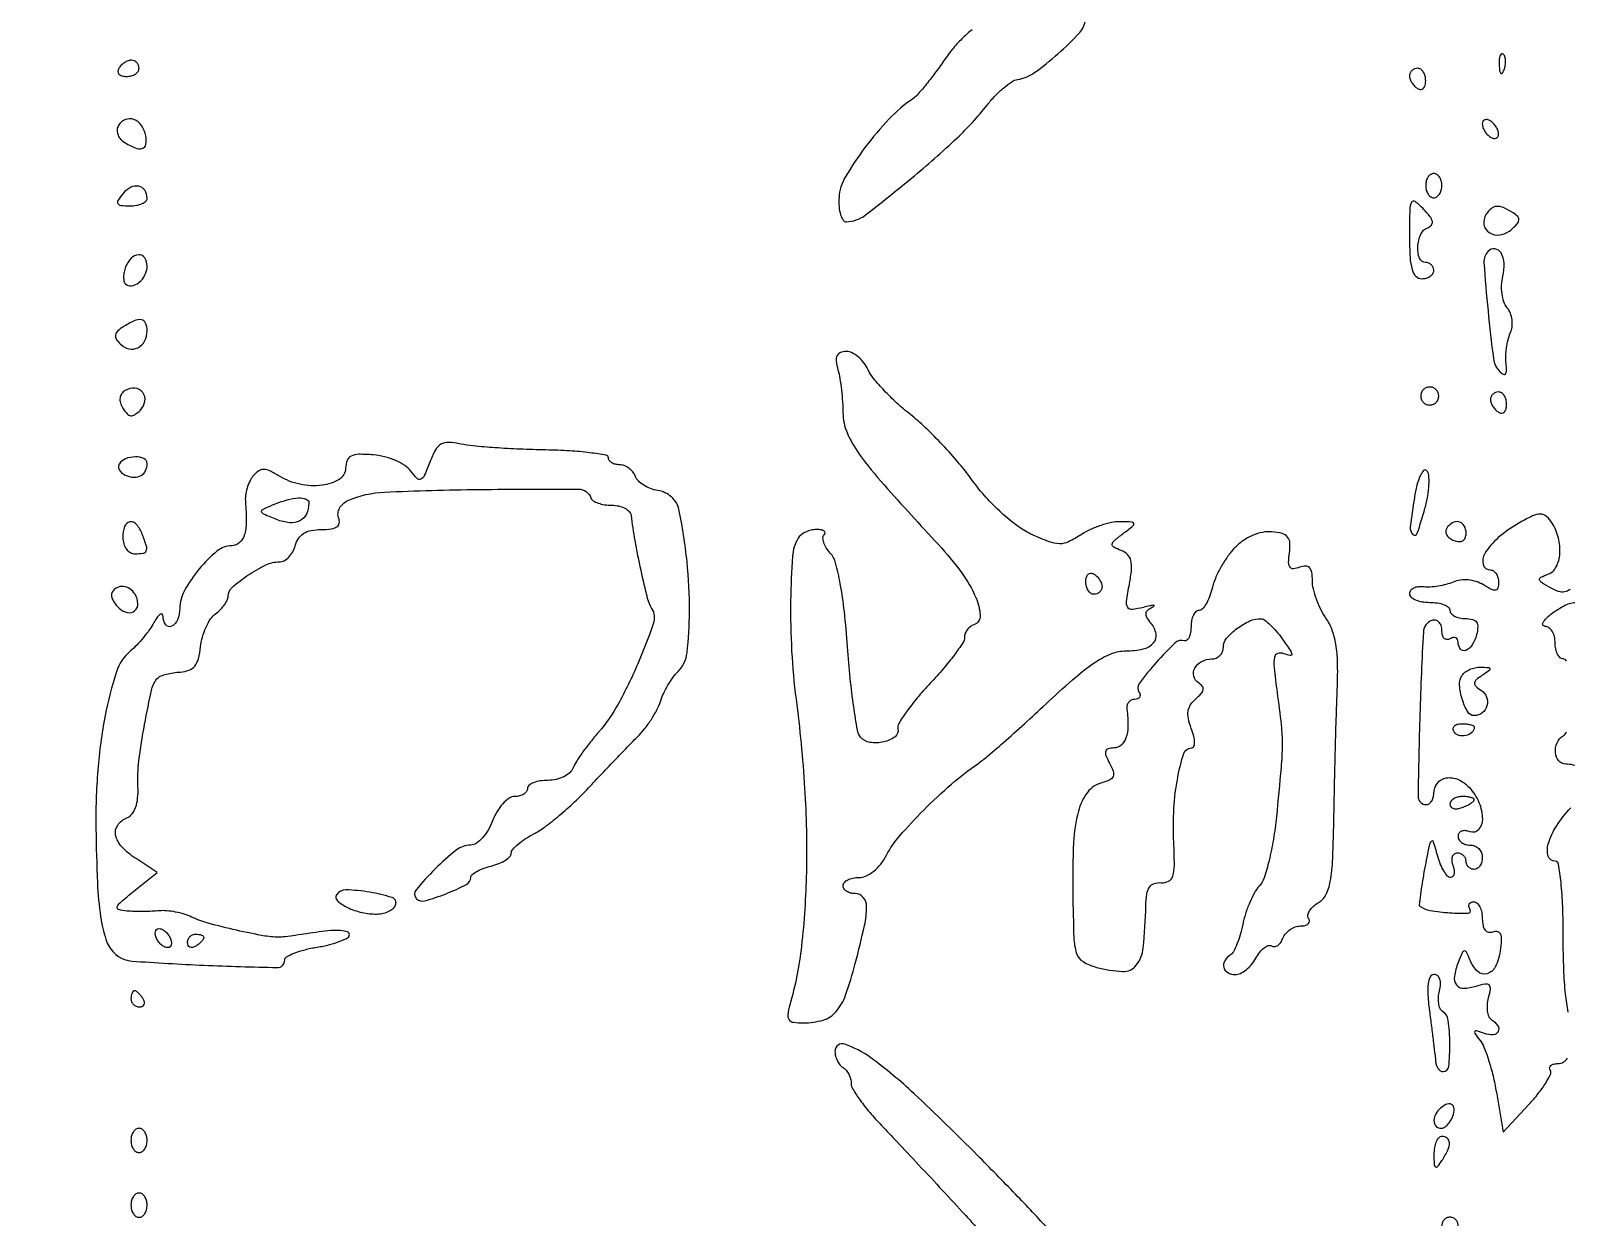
# Model space of a CAD drawing. Extents: x 0 to 4160, y 0 to 3120.
# Drawn here: x 3571.6 to 3761.4, y 1525 to 1671.6 of the extents above; entities that cross this region are included whole.
import ezdxf

# ---------------------------------------------------------------- set-up
doc = ezdxf.new("R2010")
doc.units = 0

msp = doc.modelspace()

# ---------------------------------------------------------------- linework, layer by layer
for points in [[(4159.499279, 606.274193, 0.000001), (4159.667734, 974.478125, 0.000057), (4159.806661, 1380.08378, 0.000034), (4159.883999, 1862.25), (4160, 3120), (3296.563358, 3120), (2433.126717, 3120)], [(757.647081, 3119.740147, 0.000002), (520.492565, 3119.487217, 0.4139)], [(1964.75, 0.149832, 0.000016), (2717.930904, 0.232101, 0.000028), (3351.473438, 0.357111)], [(3687.940433, 1671.761206, 0.027268), (3686.849616, 1670.812323, 0.02746), (3685.64281, 1669.505014, 0.021134), (3684.470092, 1667.956843, -0.008885), (3683.317865, 1666.355713, -0.010576), (3682.172792, 1664.888501, -0.009463), (3681.161561, 1663.694669, -0.06506), (3680.584091, 1663.189048, 0.05562), (3677.712556, 1660.768685, 0.029306), (3674.701388, 1657.198983, 0.027461), (3672.260217, 1653.531049, 0.118778), (3671.502737, 1651.046002, 0.033908), (3671.512487, 1649.881053, 0.054072), (3671.694722, 1648.902935, 0.07336), (3672.006573, 1648.238274, 0.258321), (3672.410765, 1648.02782, 0.158221), (3674.722674, 1648.844006, 0.009866), (3680.466679, 1653.422363, 0.015575), (3686.079615, 1658.383451, 0.037949), (3689.800247, 1662.458574, -0.024883), (3690.788364, 1663.599257, -0.027445), (3691.854707, 1664.59727, -0.028338), (3692.849975, 1665.339488, -0.110037), (3693.564018, 1665.612275, 0.119508), (3695.583787, 1666.427478, 0.025816), (3698.551055, 1668.793435, 0.023258), (3701.250447, 1671.417513, 0.178233), (3701.927803, 1673.018383, 0.127841)], [(3761.833989, 1602.605294, -0.136954), (3761.174182, 1602.284442, -0.128749), (3760.416694, 1602.341887, -0.044944), (3759.411141, 1602.792881, -0.012564), (3758.29998, 1603.453764, -0.22142), (3758.078736, 1603.796443, -0.322896), (3758.240018, 1604.100891, -0.022794), (3759.173503, 1604.510385, 0.188435), (3760.142157, 1605.395414, 0.096724), (3760.579686, 1607.00681, 0.080474), (3760.406993, 1608.957057, 0.076311), (3759.628365, 1610.792302, 0.075018), (3758.925326, 1611.62136, 0.181875), (3758.185217, 1611.898161, 0.110932), (3757.191144, 1611.672855, 0.019952), (3755.5, 1610.784364, 0.046126), (3752.974173, 1608.997011, 0.079828), (3751.314305, 1607.040144, 0.204641), (3751.121088, 1605.673387, 0.339045), (3752, 1605, -0.148982), (3752.381357, 1604.88379, -0.098773), (3752.70625, 1604.556886, -0.082154), (3752.925328, 1604.068236, -0.064471), (3753, 1603.491526, -0.059295), (3752.914497, 1602.773065, -0.29642), (3752.633783, 1602.507565, -0.166167), (3752.126013, 1602.583325, -0.020206), (3751.132466, 1603.149347, 0.060567), (3750.24655, 1603.563458, 0.055544), (3749.260802, 1603.768727, 0.056618), (3748.273351, 1603.750174, 0.068887), (3747.382466, 1603.504133, -0.036209), (3746.533875, 1603.209074, -0.024979), (3745.538912, 1602.994616, -0.025268), (3744.556047, 1602.884249, -0.046136), (3743.75, 1602.909171, 0.058592), (3743.08056, 1602.91323, 0.08507), (3742.514062, 1602.749892, 0.110668), (3742.137069, 1602.450673, 0.171521), (3742, 1602.062858, 0.216779), (3742.184993, 1601.656223, 0.078889), (3742.734375, 1601.312215, 0.059988), (3743.542786, 1601.077862, 0.040604), (3744.5, 1601, -0.038131), (3745.457356, 1600.926884, -0.057076), (3746.265625, 1600.70625, -0.074992), (3746.817169, 1600.382936, -0.226478), (3747, 1600, 0.183624), (3747.145083, 1599.618265, 0.09057), (3747.559999, 1599.29375, 0.07045), (3748.176905, 1599.07384, 0.050483), (3748.90638, 1599, -0.060551), (3749.785431, 1598.893154, -0.182942), (3750.273812, 1598.55631, -0.167579), (3750.44164, 1597.957021, -0.049229), (3750.289749, 1597, -0.075089), (3749.747411, 1595.737274, -0.157614), (3748.941068, 1595.054551, -0.333132), (3748.293412, 1595.222151, -0.170224), (3748, 1596.059017, 0.108972), (3747.921712, 1596.413961, 0.182303), (3747.70625, 1596.6254, 0.161196), (3747.3821, 1596.656512, 0.082592), (3747, 1596.5, -0.149529), (3746.620693, 1596.400429, -0.191611), (3746.29375, 1596.545954, -0.132082), (3746.072832, 1596.940215, -0.062105), (3746, 1597.524316, 0.07714), (3745.907389, 1598.121022, 0.120016), (3745.637989, 1598.563556, 0.144523), (3745.236458, 1598.781874, 0.133967), (3744.767621, 1598.755874, 0.308506), (3743.709964, 1597.366216, 0.005141), (3743.284371, 1587.189518, 0.004897), (3743.063009, 1576.999098, 0.417711), (3744.050263, 1576, 0.14509), (3744.41244, 1576.107356, 0.09934), (3744.721015, 1576.409197, 0.083495), (3744.928976, 1576.860507, 0.066395), (3745, 1577.393011, -0.169505), (3745.439241, 1578.651445, -0.186936), (3746.548422, 1579.300669, -0.147016), (3748.03381, 1579.103461, -0.103188), (3749.406044, 1578.10382, -0.084755), (3750.577779, 1576.26142, -0.095328), (3751.009366, 1574.209089, -0.180618), (3750.549616, 1572.910195, -0.320224), (3749.5, 1572.638374, 0.06502), (3748.926101, 1572.77672, 0.112257), (3748.440625, 1572.719716, 0.151946), (3748.121257, 1572.480915, 0.158089), (3748, 1572.106989, 0.134459), (3748.115611, 1571.684847, 0.100435), (3748.440625, 1571.325178, 0.087143), (3748.926792, 1571.08314, 0.072144), (3749.5, 1571, -0.099038), (3750.072457, 1570.885486, -0.097945), (3750.559375, 1570.559375, -0.097945), (3750.885486, 1570.072457, -0.099038), (3751, 1569.5, -0.064853), (3750.925306, 1568.926543, -0.082425), (3750.70625, 1568.440625, -0.098894), (3750.381354, 1568.115568, -0.148195), (3750, 1568, -0.099038), (3749.618362, 1568.076342, -0.097945), (3749.29375, 1568.29375, -0.097945), (3749.076342, 1568.618362, -0.099038), (3749, 1569, 0.109914), (3748.91511, 1569.381499, 0.099889), (3748.674822, 1569.70625, 0.095054), (3748.315658, 1569.924054, 0.089132), (3747.893011, 1570, 0.158089), (3747.519085, 1569.878743, 0.151946), (3747.280284, 1569.559375, 0.112257), (3747.22328, 1569.073899, 0.06502), (3747.361626, 1568.5, -0.049078), (3747.519642, 1567.925316, -0.089679), (3747.515461, 1567.440625, -0.139421), (3747.356222, 1567.122874, -0.210315), (3747.077023, 1567, -0.219884), (3746.695666, 1567.176229, -0.043074), (3746.24578, 1567.807812, -0.03843), (3745.809713, 1568.696821, -0.027264), (3745.45521, 1569.75, 0.011578), (3744.957442, 1571.397993, 0.569196), (3744.684194, 1571.458921, 0.140865), (3744.421459, 1570.9485, 0.002825), (3743.867041, 1568.063095, 0.005327), (3743.566756, 1566.350019, 0.008508), (3743.350773, 1564.879753, 0.003176), (3743.196499, 1563.626584, 0.269093), (3743.270239, 1563.456735, 0.118042), (3744.53527, 1562.921185, 0.023652), (3746.984365, 1562.630395, 0.023096), (3749.251175, 1562.574392, 0.580184), (3749.490694, 1563.015058, -0.084226), (3749.337994, 1563.391326, -0.162987), (3749.371866, 1563.710673, -0.181094), (3749.585055, 1563.923134, -0.106749), (3749.940983, 1564, -0.190269), (3750.345385, 1563.84033, -0.088472), (3750.688914, 1563.381072, -0.068289), (3750.921941, 1562.699362, -0.04829), (3751, 1561.893011, 0.048159), (3751.082874, 1561.034584, 0.123891), (3751.345905, 1560.474435, 0.183762), (3751.766808, 1560.23244, 0.13194), (3752.311589, 1560.289326, -0.152103), (3752.876477, 1560.325821, -0.249662), (3753.225987, 1560.015111, -0.104187), (3753.338663, 1559.25495, -0.021318), (3753.19809, 1557.896315, -0.074785), (3752.619581, 1555.992625, -0.209467), (3751.588467, 1555.100022, -0.271077), (3750.446499, 1555.36605, -0.106639), (3749.499653, 1556.75, 0.014689), (3749.045807, 1557.774759, 0.334621), (3748.777018, 1557.914244, 0.254534), (3748.50724, 1557.702429, 0.010066), (3748.017796, 1556.5, 0.050825), (3747.547912, 1554.767669, 0.205485), (3747.804493, 1553.728286, 0.243645), (3748.684788, 1553.307963, 0.068814), (3750.230562, 1553.573178, -0.028812), (3751.332834, 1553.854308, -0.244769), (3751.807227, 1553.713784, -0.241097), (3751.968478, 1553.242317, -0.028048), (3751.740285, 1552.114851, 0.043732), (3751.595833, 1551.265031, 0.053172), (3751.616237, 1550.45814, 0.062177), (3751.786092, 1549.808462, 0.160689), (3752.09388, 1549.441979, -0.099872), (3752.894971, 1548.691698, -0.275253), (3752.955777, 1547.950481, -0.275542), (3752.33315, 1547.544593, -0.099964), (3751.25, 1547.718616, 0.012208), (3750.301187, 1548.048018, 0.330412), (3750.063976, 1547.967166, 0.319843), (3750.067813, 1547.712416, 0.011802), (3750.689965, 1546.907105, -0.076065), (3751.204019, 1546.028852, -0.017605), (3751.780921, 1544.410884, -0.017779), (3752.318902, 1542.480133, -0.016559), (3752.732842, 1540.469874), (3753.585754, 1535.5), (3756.745927, 1538.921458, 0.018884), (3757.919546, 1540.292536, 0.028251), (3758.82738, 1541.581247, 0.027248), (3759.420952, 1542.660738, 0.255829), (3759.394033, 1543.171458, -0.163225), (3759.320533, 1543.485402, -0.190752), (3759.458502, 1543.756616, -0.123907), (3759.8137, 1543.940035, -0.057592), (3760.332575, 1544, 0.257944), (3761.518239, 1544.655267, 0.067478)], [(3761.388352, 1593.73472, 0.308946), (3761, 1594, -0.191087), (3760.618118, 1594.151477, -0.088204), (3760.29375, 1594.5875, -0.068025), (3760.073693, 1595.234582, -0.048028), (3760, 1596, 0.060445), (3759.906918, 1596.767162, 0.077667), (3759.632812, 1597.421842, 0.094517), (3759.226897, 1597.866387, 0.155453), (3758.75, 1598.031803, -0.588811), (3758.500916, 1598.509018, -0.08572), (3759.461785, 1599.531649, -0.043087), (3761.25323, 1600.653253, -0.11887), (3762.69113, 1601, -0.113848)], [(3763.145716, 1580.587553, 0.11037), (3761.3, 1581, -0.223903), (3760.446112, 1581.402558, -0.152212), (3760.033254, 1582.413811, -0.126875), (3760.237783, 1583.627894, -0.150604), (3761, 1584.5, 0.179846), (3761.388891, 1584.999702, 0.027581)], [(3761.608465, 1550.349754, -0.016147), (3761.28807, 1552.592916, -0.018719), (3761.068638, 1555.629093, -0.008678), (3761, 1559.583333, 0.008668), (3760.933707, 1563.407124, 0.017784), (3760.723451, 1566.395833, 0.013588), (3760.423325, 1568.639568, 0.368048), (3760, 1569, -0.334547), (3759.14687, 1569.642762, -0.141859), (3759.150531, 1571.16234, -0.07338), (3760.159379, 1573.357771, -0.043987), (3761.934209, 1575.620419, 0.051007)], [(3697.483206, 1523.424695, 0.005434), (3693.307758, 1527.855814, 0.003978), (3688.581338, 1532.686151, 0.008645), (3680.779914, 1540.266472, 0.030671), (3675.412728, 1544.718003, 0.074279), (3672.211697, 1546.39591, 0.515953), (3671, 1545.534266, 0.062858), (3671.07416, 1544.946695, 0.051492), (3671.29375, 1544.352505, 0.05336), (3671.617191, 1543.840605, 0.086993), (3672, 1543.5, -0.082181), (3672.382718, 1543.165974, -0.053446), (3672.70625, 1542.674784, -0.052232), (3672.925886, 1542.110663, -0.066828), (3673, 1541.55863, 0.138417), (3673.206022, 1540.828682, 0.018455), (3674.101562, 1539.482678, 0.020202), (3675.314015, 1537.934507, 0.015721), (3676.75, 1536.34986, -0.002976), (3678.638357, 1534.369857, -0.001029), (3681.341869, 1531.48929, -0.001023), (3684.30803, 1528.302765, -0.001188), (3687.115936, 1525.259381, -0.003591), (3691.402147, 1520.523689, -0.062702)]]:
    msp.add_lwpolyline(points, format="xyb")
for points in [[(3753.078947, 1667.416667, 0.018894), (3753.137993, 1666.670344, 0.168741), (3753.279315, 1666.37858, 0.470617), (3753.461564, 1666.395823, 0.054073), (3753.683114, 1666.8125, 0.051402), (3753.839148, 1667.359369, 0.05415), (3753.876576, 1667.916927, 0.060344), (3753.797407, 1668.402231, 0.126455), (3753.604167, 1668.729167, 0.296942), (3753.385309, 1668.77538, 0.208169), (3753.200665, 1668.592839, 0.077125), (3753.089945, 1668.112848, 0.028489)], [(3582.5, 1667, 0.139169), (3582.392057, 1666.620352, 0.191142), (3582.521475, 1666.29375, 0.138808), (3582.889346, 1666.073267, 0.066118), (3583.440983, 1666, 0.062283), (3584.037096, 1666.074545, 0.080552), (3584.542039, 1666.29375, 0.097988), (3584.879982, 1666.618621, 0.153634), (3585, 1667, 0.092995), (3584.928382, 1667.381732, 0.096318), (3584.723586, 1667.70625, 0.099231), (3584.418051, 1667.923444, 0.105429), (3584.059017, 1668, 0.089642), (3583.653442, 1667.926698, 0.053229), (3583.2129, 1667.70625, 0.051032), (3582.806203, 1667.382515, 0.06081)], [(3742, 1666.059017, 0.089642), (3742.073302, 1665.653442, 0.053229), (3742.29375, 1665.2129, 0.051032), (3742.617485, 1664.806203, 0.06081), (3743, 1664.5, 0.139169), (3743.379648, 1664.392057, 0.191142), (3743.70625, 1664.521475, 0.138808), (3743.926733, 1664.889346, 0.066118), (3744, 1665.440983, 0.062283), (3743.925455, 1666.037096, 0.080552), (3743.70625, 1666.542039, 0.097988), (3743.381379, 1666.879982, 0.153634), (3743, 1667, 0.092995), (3742.618268, 1666.928382, 0.096318), (3742.29375, 1666.723586, 0.099231), (3742.076556, 1666.418051, 0.105429)], [(3582.463525, 1659.940983, 0.117977), (3582.294828, 1659.429705, 0.099419), (3582.360019, 1658.862082, 0.091486), (3582.649972, 1658.324959, 0.082367), (3583.121885, 1657.903509, 0.036589), (3584.514459, 1657.158107, 0.175212), (3585.398792, 1657.094843, 0.292948), (3585.842695, 1657.595523, 0.086962), (3585.823324, 1658.667134, 0.103373), (3585.293074, 1659.929814, 0.152364), (3584.353487, 1660.66629, 0.188638), (3583.311125, 1660.655349, 0.159798)], [(3751, 1660.118034, 0.085235), (3751.073533, 1659.689814, 0.053414), (3751.29375, 1659.230237, 0.051777), (3751.617474, 1658.810561, 0.064269), (3752, 1658.5, 0.076764), (3752.382383, 1658.338175, 0.154201), (3752.70625, 1658.357263, 0.186277), (3752.920761, 1658.550471, 0.117858), (3753, 1658.881966, 0.085235), (3752.926467, 1659.310186, 0.053414), (3752.70625, 1659.769763, 0.051777), (3752.382526, 1660.189439, 0.064269), (3752, 1660.5, 0.076764), (3751.617617, 1660.661825, 0.154201), (3751.29375, 1660.642737, 0.186277), (3751.079239, 1660.449529, 0.117858)], [(3744, 1652.5, 0.064853), (3744.074694, 1651.926543, 0.082425), (3744.29375, 1651.440625, 0.098894), (3744.618646, 1651.115568, 0.148195), (3745, 1651, 0.148195), (3745.381354, 1651.115568, 0.098894), (3745.70625, 1651.440625, 0.082425), (3745.925306, 1651.926543, 0.064853), (3746, 1652.5, 0.064853), (3745.925306, 1653.073457, 0.082425), (3745.70625, 1653.559375, 0.098894), (3745.381354, 1653.884432, 0.148195), (3745, 1654, 0.148195), (3744.618646, 1653.884432, 0.098894), (3744.29375, 1653.559375, 0.082425), (3744.074694, 1653.073457, 0.064853)], [(3582.990862, 1651.48899, 0.028529), (3582.394552, 1650.680821, 0.286403), (3582.386223, 1650.279829, 0.241254), (3582.754609, 1650.04875, 0.021696), (3583.877555, 1650, 0.042401), (3584.69012, 1650.069031, 0.062031), (3585.376532, 1650.276414, 0.081462), (3585.841826, 1650.581176, 0.210101), (3586, 1650.940983, 0.143695), (3585.709942, 1651.929427, 0.207864), (3584.963819, 1652.429032, 0.168579), (3583.953697, 1652.272359, 0.097855)], [(3742, 1646.214286, 0.013168), (3742.068052, 1643.630687, 0.056921), (3742.321918, 1642.119048, 0.120924), (3742.789181, 1641.304445, 0.205139), (3743.5, 1641, 0.064853), (3744.073457, 1641.074694, 0.082425), (3744.559375, 1641.29375, 0.098894), (3744.884432, 1641.618646, 0.148195), (3745, 1642, 0.099038), (3744.923658, 1642.381638, 0.097945), (3744.70625, 1642.70625, 0.097945), (3744.381638, 1642.923658, 0.099038), (3744, 1643, -0.313112), (3743.239542, 1643.52798, -0.104161), (3743.02654, 1644.942538, -0.08856), (3743.396754, 1646.490336, -0.203835), (3744.25, 1647.296769, 0.130411), (3744.714516, 1647.624477, 0.231855), (3744.823973, 1648.069092, 0.113), (3744.53203, 1648.690311, 0.024392), (3743.75, 1649.594388, 0.03749), (3742.703116, 1650.53871, 0.468355), (3742.245964, 1650.437904, 0.115654), (3742.028873, 1649.578569, 0.004291)], [(3751.446149, 1648.912868, 0.182477), (3751.204998, 1647.676249, 0.214321), (3751.864766, 1646.692244, 0.176249), (3753.172459, 1646.414912, 0.139084), (3754.504953, 1647.00411, 0.029189), (3755.26955, 1647.717957, 0.157716), (3755.512774, 1648.223409, 0.224988), (3755.371376, 1648.669485, 0.064071), (3754.797334, 1649.146416, 0.036412), (3753.618022, 1649.779238, 0.122935), (3752.763223, 1649.930431, 0.161308), (3752.074782, 1649.647895, 0.077133)], [(3583.345077, 1642.456872, 0.040437), (3583.159636, 1641.825266, 0.047038), (3583.090489, 1641.203417, 0.053261), (3583.137634, 1640.679172, 0.148397), (3583.30993, 1640.356736, 0.242984), (3584.067091, 1640.115307, 0.130219), (3584.983357, 1640.532249, 0.102648), (3585.733481, 1641.459491, 0.119467), (3586, 1642.559017, 0.145562), (3585.698605, 1643.572362, 0.263631), (3584.952801, 1643.957869, 0.194771), (3584.03364, 1643.543885, 0.099447)], [(3751.720736, 1644.387402, 0.216797), (3751.202963, 1643.005167, 0.007208), (3751.700997, 1637.017856, 0.008421), (3752.37779, 1631.119753, 0.164724), (3753.175469, 1629.5, 0.076246), (3753.595139, 1629.191125, 0.366422), (3753.863069, 1629.25109, 0.16848), (3753.992083, 1629.647917, 0.025008), (3753.932772, 1630.5, -0.039381), (3753.896285, 1631.394217, -0.025205), (3753.988053, 1632.430303, -0.025298), (3754.182051, 1633.442716, -0.042479), (3754.458189, 1634.262735, 0.071628), (3754.674736, 1635.055302, 0.061709), (3754.675118, 1635.91945, 0.062731), (3754.466426, 1636.743222, 0.079997), (3754.068816, 1637.417082, -0.092226), (3753.671161, 1638.130012, -0.047242), (3753.436469, 1639.130334, -0.044751), (3753.384684, 1640.240948, -0.050808), (3753.537968, 1641.295252, 0.073626), (3753.696125, 1642.888917, 0.121404), (3753.311514, 1644.17921, 0.231025), (3752.565278, 1644.673893, 0.233275)], [(3583.008359, 1635.026328, 0.047299), (3582.341083, 1634.510265, 0.166155), (3582.089722, 1634.037491, 0.180521), (3582.190353, 1633.535476, 0.057656), (3582.671227, 1632.928773, 0.139911), (3583.732086, 1632.339014, 0.172886), (3584.848963, 1632.465786, 0.160782), (3585.69074, 1633.28899, 0.12), (3586, 1634.559017, 0.097147), (3585.814131, 1635.50663, 0.262938), (3585.295488, 1635.916843, 0.149261), (3584.403599, 1635.7899, 0.031526)], [(3671.369714, 1629.75, -0.02497), (3671.602297, 1628.668911, -0.011752), (3671.799577, 1627.253365, -0.011613), (3671.937181, 1625.757791, -0.016028), (3671.986345, 1624.410393, 0.100432), (3672.491389, 1621.976637, 0.055606), (3673.994265, 1619.326686, 0.025851), (3677.073158, 1615.509081, 0.00377), (3683.778568, 1608.134714, -0.02775), (3686.62377, 1604.687232, -0.0547), (3688.402385, 1601.617942, -0.091952), (3688.937376, 1599.358713, -0.33644), (3688.157941, 1598.219314, 0.083707), (3687.715372, 1597.983948, 0.069077), (3687.340145, 1597.602412, 0.069897), (3687.08678, 1597.138144, 0.090242), (3687, 1596.661238, -0.148354), (3686.794068, 1595.982455, -0.013307), (3685.75457, 1594.513166, -0.016402), (3684.38415, 1592.801556, -0.012073), (3682.760238, 1590.994572, 0.014486), (3681.15473, 1589.19063, 0.020489), (3679.841061, 1587.488589, 0.017188), (3678.885313, 1586.036074, 0.195024), (3678.776325, 1585.370838, -0.294551), (3678.419217, 1584.392773, -0.108064), (3677.020942, 1583.747214, -0.092263), (3675.307778, 1583.690267, -0.189856), (3674.165884, 1584.353235, -0.124804), (3673.77751, 1585.220106, -0.007297), (3673.317715, 1588.100638, -0.010684), (3672.889263, 1591.585749, -0.00764), (3672.553074, 1595.5, 0.009413), (3672.163062, 1599.859528, 0.018489), (3671.659908, 1603.304668, 0.020215), (3671.078915, 1605.873594, 0.118311), (3670.421775, 1607.081152, -0.042305), (3669.924977, 1607.735555, -0.060101), (3669.611039, 1608.394314, -0.077132), (3669.51378, 1608.958524, -0.203268), (3669.664485, 1609.331152, 0.190399), (3669.773701, 1609.583054, 0.251238), (3669.664612, 1609.803526, 0.115186), (3669.298169, 1609.954014, 0.040099), (3668.725684, 1610, 0.058979), (3668.062199, 1609.921463, 0.050575), (3667.398069, 1609.688994, 0.053057), (3666.831867, 1609.346676, 0.092115), (3666.463694, 1608.941255, 0.122356), (3665.743521, 1606.693577, 0.013226), (3665.523111, 1601.202721, 0.016782), (3665.646811, 1594.985193, 0.019032), (3666.191745, 1589.047127, -0.016892), (3667.251367, 1578.019155, -0.020629), (3667.466464, 1567.65839, -0.022733), (3666.862686, 1558.516779, -0.04251), (3665.417018, 1551.25, 0.03614), (3665.161643, 1550.046537, 0.200577), (3665.327415, 1549.420997, 0.197985), (3665.890924, 1549.094655, 0.035136), (3667.133369, 1549.015313, 0.070881), (3669.5307, 1549.372722, 0.142637), (3671.1236, 1550.400216, 0.094563), (3672.311555, 1552.446526, 0.020656), (3673.505934, 1556.361475, 0.00785), (3674.650914, 1561.058451, 0.056082), (3674.910394, 1563.378918, 0.173354), (3674.498913, 1564.527584, 0.224542), (3673.5, 1565, -0.064853), (3672.926543, 1565.074694, -0.082425), (3672.440625, 1565.29375, -0.098894), (3672.115568, 1565.618646, -0.148195), (3672, 1566, -0.189067), (3672.149739, 1566.38184, -0.088862), (3672.579956, 1566.70625, -0.068678), (3673.218761, 1566.926268, -0.048677), (3673.97432, 1567, 0.109158), (3674.857211, 1567.195074, 0.06141), (3675.793014, 1567.778621, 0.054817), (3676.668461, 1568.661752, 0.048416), (3677.373307, 1569.75, -0.058983), (3678.982058, 1572.122724, -0.017562), (3681.967311, 1575.335085, -0.018112), (3685.408998, 1578.545756, -0.027294), (3688.649075, 1581.059825, 0.025014), (3689.860036, 1581.990635, 0.00403), (3692.111399, 1583.939132, 0.004444), (3694.725875, 1586.280548, 0.00389), (3697.417859, 1588.77346, -0.01079), (3700.789105, 1591.810077, -0.033383), (3703.236477, 1593.650978, -0.050745), (3705.202005, 1594.666175, -0.094116), (3706.959767, 1595, 0.055362), (3709.096783, 1595.237348, 0.156136), (3710.377245, 1595.989302, 0.236394), (3710.682472, 1597.110611, 0.124189), (3710.044352, 1598.446559, -0.039764), (3709.559114, 1599.136062, -0.155675), (3709.444457, 1599.637296, -0.197821), (3709.650877, 1600.039085, -0.06972), (3710.208262, 1600.393523, 0.075828), (3710.451935, 1600.552665, 0.692484), (3710.420904, 1600.632564, 0.050773), (3709.972946, 1600.581984, 0.008219), (3709.118221, 1600.381556, -0.031505), (3707.70655, 1600.119158, -0.296665), (3707.178939, 1600.377938, -0.171596), (3707.033313, 1601.103308, -0.010923), (3707.391767, 1603.274763, 0.021777), (3707.64826, 1605.070193, 0.085329), (3707.568133, 1606.182766, 0.139319), (3707.153541, 1606.908553, 0.10249), (3706.37005, 1607.411493, -0.029924), (3705.447578, 1607.830364, -0.307408), (3705.261072, 1608.181504, -0.192931), (3705.490425, 1608.612114, -0.013085), (3706.596503, 1609.495714, 0.006545), (3707.823786, 1610.450118, 0.295793), (3707.920885, 1610.741606, 0.32955), (3707.693692, 1610.925509, 0.00747), (3706.214817, 1610.968197, 0.056262), (3705.160214, 1610.863992, 0.028219), (3703.867076, 1610.509834, 0.027607), (3702.555409, 1609.987543, 0.03649), (3701.43149, 1609.363154, -0.033209), (3699.871142, 1608.482876, -0.115586), (3698.748491, 1608.235245, -0.089752), (3697.479883, 1608.481952, -0.015471), (3695.216674, 1609.444259, -0.051366), (3693.50903, 1610.457725, -0.025495), (3691.563488, 1612.060959, -0.024478), (3689.645971, 1613.992973, -0.027565), (3688.005918, 1616.031191, 0.019979), (3686.364202, 1618.136036, 0.012972), (3684.310038, 1620.439258, 0.013047), (3682.184071, 1622.58685, 0.024057), (3680.330781, 1624.200086, -0.018585), (3678.65292, 1625.628654, -0.018041), (3677.068468, 1627.191588, -0.018284), (3675.777187, 1628.665065, -0.061365), (3675.096302, 1629.75, 0.054863), (3674.571674, 1630.610526, 0.054403), (3673.871138, 1631.339062, 0.059474), (3673.109099, 1631.835588, 0.115173), (3672.404807, 1632, 0.087177), (3671.670956, 1631.87107, 0.200575), (3671.266109, 1631.498634, 0.138474), (3671.161167, 1630.831283, 0.035668)], [(3583.294427, 1627.181966, 0.096757), (3582.850066, 1626.770906, 0.126502), (3582.645698, 1626.258829, 0.109922), (3582.700658, 1625.655903, 0.061002), (3583.011146, 1624.981966, 0.045173), (3583.527576, 1624.293904, 0.185301), (3583.984385, 1624.061741, 0.181302), (3584.485801, 1624.192417, 0.042963), (3585.158359, 1624.758359, 0.156216), (3585.726724, 1625.862261, 0.208219), (3585.456265, 1626.943882, 0.211995), (3584.48714, 1627.470043, 0.159626)], [(3743.552786, 1627.08541, 0.099038), (3743.401684, 1626.679226, 0.097945), (3743.417584, 1626.244476, 0.097945), (3743.597789, 1625.848514, 0.099038), (3743.91459, 1625.552786, 0.099038), (3744.320774, 1625.401684, 0.097945), (3744.755524, 1625.417584, 0.097945), (3745.151486, 1625.597789, 0.099038), (3745.447214, 1625.91459, 0.099038), (3745.598316, 1626.320774, 0.097945), (3745.582416, 1626.755524, 0.097945), (3745.402211, 1627.151486, 0.099038), (3745.08541, 1627.447214, 0.099038), (3744.679226, 1627.598316, 0.097945), (3744.244476, 1627.582416, 0.097945), (3743.848514, 1627.402211, 0.099038)], [(3752, 1626.059017, 0.089642), (3752.073302, 1625.653442, 0.053229), (3752.29375, 1625.2129, 0.051032), (3752.617485, 1624.806203, 0.06081), (3753, 1624.5, 0.139169), (3753.379648, 1624.392057, 0.191142), (3753.70625, 1624.521475, 0.138808), (3753.926733, 1624.889346, 0.066118), (3754, 1625.440983, 0.062283), (3753.925455, 1626.037096, 0.080552), (3753.70625, 1626.542039, 0.097988), (3753.381379, 1626.879982, 0.153634), (3753, 1627, 0.092995), (3752.618268, 1626.928382, 0.096318), (3752.29375, 1626.723586, 0.099231), (3752.076556, 1626.418051, 0.105429)], [(3620.930333, 1618.328349, -0.011858), (3620.24755, 1616.65969, -0.18174), (3619.820921, 1616.221178, -0.322126), (3619.353707, 1616.307976, -0.032574), (3618.583527, 1617.224735, 0.091979), (3617.857426, 1617.90628, 0.041045), (3616.695068, 1618.523688, 0.038801), (3615.321863, 1618.991996, 0.042501), (3613.934012, 1619.224735, 0.021462), (3612.157521, 1619.292778, 0.111112), (3611.205851, 1619.074012, 0.190936), (3610.709027, 1618.536626, 0.089078), (3610.52578, 1617.58984, -0.257497), (3609.734447, 1616.199828, -0.107753), (3607.631125, 1615.468714, -0.08261), (3604.87664, 1615.592719, -0.085117), (3602.341707, 1616.6042, 0.025523), (3601.15392, 1617.2507, 0.112939), (3600.382612, 1617.425195, 0.156382), (3599.749197, 1617.220415, 0.06387), (3599.079881, 1616.596251, 0.063629), (3598.669521, 1615.949841, 0.038985), (3598.350527, 1615.103951, 0.038542), (3598.162349, 1614.201819, 0.054746), (3598.146617, 1613.383287, -0.023893), (3598.251155, 1610.918618, -0.075035), (3597.99581, 1609.286333, -0.136785), (3597.389029, 1608.353792, -0.182503), (3596.452034, 1608, 0.175382), (3594.644257, 1607.345773, 0.046154), (3592.436047, 1605.131769, 0.046818), (3590.62001, 1602.467439, 0.123286), (3590.031601, 1600.25, -0.090323), (3589.755168, 1598.844497, -0.188406), (3589.00909, 1598.038488, -0.369578), (3588.304511, 1598.223261, -0.146532), (3587.969591, 1599.25, 0.193806), (3587.851786, 1599.523145, 0.355591), (3587.62503, 1599.545312, 0.095942), (3587.266351, 1599.192506, 0.024895), (3586.839317, 1598.5, -0.029677), (3586.288305, 1597.625266, -0.017512), (3585.534462, 1596.646875, -0.017486), (3584.710223, 1595.7193, -0.028503), (3583.941749, 1595, 0.142572), (3582.195084, 1592.403646, 0.029269), (3580.811663, 1586.995599, 0.028497), (3579.899792, 1580.27895, 0.022996), (3579.666967, 1573, 0.007127), (3579.855095, 1566.345232, 0.025851), (3580.253209, 1562.131778, 0.041107), (3580.898081, 1559.353394, 0.119133), (3581.918145, 1557.679808, 0.180396), (3584.130416, 1556.667052, 0.007408), (3593.006537, 1556.155722, 0.005394), (3602.06822, 1555.866205, 0.420422), (3603, 1556.778484, -0.267424), (3603.238057, 1557.191746, -0.035981), (3604.175, 1557.648541, -0.033661), (3605.467398, 1558.068811, -0.022139), (3607, 1558.384009, 0.021202), (3608.532673, 1558.696232, 0.032403), (3609.825, 1559.107555, 0.033931), (3610.766699, 1559.551767, 0.271973), (3611, 1559.948947, 0.335115), (3610.758978, 1560.268172, 0.047697), (3609.898728, 1560.426542, 0.038578), (3608.688048, 1560.438189, 0.022743), (3607.25, 1560.275028, -0.002741), (3605.740936, 1560.042363, -0.003216), (3604.307813, 1559.838856, -0.002833), (3603.09499, 1559.681579, -0.019799), (3602.5, 1559.631661, -0.05595), (3600.551972, 1559.763697, -0.010443), (3597.036387, 1560.477598, -0.01104), (3593.537975, 1561.34599, -0.045741), (3591.5, 1562.105664, 0.038728), (3590.588321, 1562.460117, 0.025834), (3589.5, 1562.728445, 0.02604), (3588.410719, 1562.879734, 0.04546), (3587.5, 1562.875254, -0.013925), (3586.589448, 1562.813306, -0.008225), (3585.5, 1562.787556, -0.008225), (3584.410538, 1562.797653, -0.013953), (3583.5, 1562.846523, -0.043964), (3582.482142, 1563.020612, -0.438894), (3582.301953, 1563.361404, -0.132481), (3582.688655, 1563.92156, -0.007072), (3584.373313, 1565.309159), (3587.246626, 1567.608384), (3584.623313, 1569.327245, -0.057063), (3582.890244, 1570.769425, -0.136741), (3582.108813, 1572.231092, -0.211801), (3582.358443, 1573.473574, -0.148243), (3583.501813, 1574.362322, 0.136109), (3584.127571, 1574.825279, 0.081134), (3584.57589, 1575.643263, 0.061581), (3584.82738, 1576.786967, 0.034022), (3584.8638, 1578.219311, -0.041416), (3584.99195, 1581.406274, -0.014876), (3585.683482, 1585.899017, -0.009872), (3586.585214, 1590.297293, -0.141798), (3587.347875, 1591.681208, -0.10786), (3587.714153, 1591.916244, -0.026481), (3588.401394, 1592.130844, -0.025888), (3589.233257, 1592.297699, -0.023322), (3590.10746, 1592.385018, 0.076465), (3591.160835, 1592.604644, 0.13474), (3591.876145, 1593.121876, 0.106299), (3592.33202, 1594.030382, 0.036824), (3592.59558, 1595.481587, -0.041991), (3592.830993, 1596.705831, -0.037825), (3593.273129, 1597.918876, -0.039878), (3593.841487, 1598.947363, -0.088949), (3594.456472, 1599.59183, 0.03931), (3595.047065, 1600.099411, 0.040113), (3595.546589, 1600.689962, 0.04332), (3595.892143, 1601.272604, 0.112656), (3596, 1601.745233, -0.215744), (3596.497178, 1602.843841, -0.032606), (3598.458361, 1604.352324, -0.035877), (3600.680459, 1605.620911, -0.112223), (3602.348185, 1606, 0.126491), (3602.929568, 1606.14947, 0.07437), (3603.503672, 1606.5875, 0.06644), (3603.983903, 1607.23535, 0.062437), (3604.289749, 1608, -0.083978), (3604.691279, 1608.891129, -0.106549), (3605.33926, 1609.51644, -0.091324), (3606.270205, 1609.880906, -0.04779), (3607.513369, 1610, 0.029373), (3608.747712, 1610.072574, 0.116499), (3609.456567, 1610.330852, 0.214611), (3609.741493, 1610.778693, 0.128253), (3609.670131, 1611.417241, -0.118609), (3609.591847, 1612.014664, -0.095636), (3609.781554, 1612.635595, -0.087722), (3610.209844, 1613.18494, -0.080198), (3610.813142, 1613.57466, -0.092542), (3615.318407, 1614.62448, -0.00825), (3627.001148, 1614.95026, -0.00408), (3639.30837, 1614.989871, -0.313984), (3640.833333, 1613.916275, 0.167395), (3641.118439, 1613.564159, 0.054457), (3641.729687, 1613.269156, 0.047201), (3642.531005, 1613.06752, 0.038063), (3643.416667, 1613, -0.05305), (3644.28787, 1612.907304, -0.067488), (3645.04744, 1612.632812, -0.082158), (3645.585397, 1612.227669, -0.163495), (3645.808662, 1611.75, 0.016327), (3646.264507, 1608.644855, 0.009623), (3647.000954, 1604.967615, 0.006632), (3647.807906, 1601.523783, 0.077692), (3648.341458, 1600.256526, -0.226106), (3648.549914, 1598.348867, -0.017282), (3646.625948, 1593.395102, -0.024217), (3644.196533, 1588.409673, -0.054647), (3641.789131, 1584.972896, 0.013131), (3640.770097, 1583.748154, 0.0131), (3639.815917, 1582.470636, 0.013039), (3639.04188, 1581.312689, 0.049229), (3638.651399, 1580.533942, -0.123042), (3638.239927, 1579.946795, -0.064524), (3637.492085, 1579.450596, -0.058146), (3636.543241, 1579.114121, -0.056214), (3635.531385, 1579, 0.037645), (3634.561983, 1578.926911, 0.056489), (3633.743594, 1578.70625, 0.074175), (3633.184642, 1578.383013, 0.228458), (3633, 1578, -0.156167), (3632.8779, 1577.618605, -0.097513), (3632.533859, 1577.29375, -0.079682), (3632.01994, 1577.074478, -0.061139), (3631.413136, 1577, 0.151573), (3630.723545, 1576.786037, 0.05825), (3629.959778, 1576.11875, 0.050738), (3629.244475, 1575.147841, 0.043188), (3628.693898, 1574, -0.043371), (3628.142809, 1572.852168, -0.050867), (3627.426019, 1571.88125, -0.058384), (3626.660079, 1571.214105, -0.151118), (3625.967854, 1571, 0.168592), (3624.237417, 1570.399454, 0.028342), (3621.572205, 1568.03936, 0.025266), (3619.23738, 1565.476388, 0.38606), (3619.290838, 1564.375829, 0.271941), (3620.317505, 1564.108907, 0.024461), (3622.938217, 1564.993687, 0.024311), (3625.458369, 1566.128561, 0.281896), (3626, 1567.012912, -0.225251), (3626.160417, 1567.350931, -0.043724), (3626.734375, 1567.741233, -0.038775), (3627.542523, 1568.114105, -0.027224), (3628.5, 1568.410644, 0.033805), (3629.457133, 1568.720926, 0.045863), (3630.265625, 1569.134398, 0.054082), (3630.828758, 1569.582796, 0.200182), (3631, 1569.993372, -0.182357), (3631.173438, 1570.453103, -0.034843), (3631.819591, 1571.091857, -0.033056), (3632.721779, 1571.769052, -0.025144), (3633.790097, 1572.391455, 0.041176), (3635.131212, 1573.231437, 0.01423), (3636.923824, 1574.652571, 0.014028), (3638.819327, 1576.338098, 0.015828), (3640.540097, 1578.062792, -0.001542), (3642.210985, 1579.83603, -0.001377), (3643.956891, 1581.667337, -0.001381), (3645.534881, 1583.304338, -0.004294), (3646.61102, 1584.395657, 0.030786), (3647.470944, 1585.365438, 0.022323), (3648.308872, 1586.541048, 0.022679), (3649.006308, 1587.733426, 0.044958), (3649.426529, 1588.74408, -0.033788), (3649.803424, 1589.71081, -0.022636), (3650.356419, 1590.761307, -0.022832), (3650.98786, 1591.734673, -0.04109), (3651.602829, 1592.459972, 0.169272), (3652.720141, 1594.772791, 0.027182), (3653.026879, 1599.852032, 0.027967), (3652.718727, 1606.015919, 0.0233), (3651.722416, 1612.5, 0.090262), (3651.402007, 1613.304324, 0.071643), (3650.79693, 1614.019546, 0.069526), (3649.994373, 1614.553142, 0.075512), (3649.098334, 1614.827564, -0.053744), (3648.20844, 1615.058434, -0.050744), (3647.369672, 1615.476747, -0.054618), (3646.702437, 1616.008802, -0.10592), (3646.331862, 1616.577564, 0.077965), (3646.01906, 1617.121331, 0.065143), (3645.537166, 1617.582159, 0.066733), (3644.966337, 1617.893771, 0.091861), (3644.393011, 1618, -0.058969), (3643.860262, 1618.06305, -0.077968), (3643.409197, 1618.249108, -0.096484), (3643.107051, 1618.524562, -0.161176), (3643, 1618.848028, 0.365188), (3642.711625, 1619.190204, 0.010934), (3640.723437, 1619.487368, 0.016925), (3638.221358, 1619.719858, 0.010264), (3635.25, 1619.833656, -0.0063), (3632.081618, 1619.929857, -0.006631), (3628.97023, 1620.104947, -0.006378), (3626.291841, 1620.325693, -0.029428), (3624.755037, 1620.563977, 0.040048), (3623.24109, 1620.765929, 0.146413), (3622.310293, 1620.539921, 0.136846), (3621.620556, 1619.828371, 0.0333)], [(3582.564761, 1618.104785, 0.149708), (3582.464363, 1617.721781, 0.123524), (3582.58423, 1617.315123, 0.099406), (3582.915463, 1616.94545, 0.069014), (3583.407978, 1616.673686, 0.084271), (3584.416644, 1616.471043, 0.13906), (3585.25385, 1616.681458, 0.153587), (3585.801788, 1617.277437, 0.1101), (3586, 1618.166667, 0.299377), (3585.603754, 1618.769138, 0.106719), (3584.544117, 1618.97801, 0.088031), (3583.329087, 1618.739769, 0.16343)], [(3742.604595, 1613.928738, 0.009528), (3742.099644, 1610.332757, 0.230415), (3742.42148, 1609.400682, 0.558046), (3742.967063, 1609.529924, 0.0127), (3743.907212, 1612.626121, 0.024342), (3744.248705, 1614.148036, 0.031721), (3744.403456, 1615.56696, 0.033003), (3744.37949, 1616.720705, 0.17646), (3744.117868, 1617.282132, 0.425124), (3743.744588, 1617.275205, 0.081275), (3743.325876, 1616.64454, 0.044873), (3742.921639, 1615.480418, 0.021496)], [(3605.984687, 1613.25, -0.103808), (3605.67469, 1611.909682, -0.168474), (3604.870862, 1611.07735, -0.143129), (3603.612623, 1610.842303, -0.068516), (3602, 1611.230903, -0.007312), (3600.416054, 1611.878122, -0.228313), (3600.144727, 1612.187896, -0.363338), (3600.283224, 1612.492602, -0.014016), (3601.5, 1613.034724, -0.027358), (3603.284119, 1613.65863, -0.058501), (3604.721712, 1613.897766, -0.103579), (3605.648092, 1613.749734, -0.316564)], [(3583, 1609, 0.072314), (3583.111864, 1608.230589, 0.08892), (3583.4375, 1607.583333, 0.10214), (3583.924246, 1607.153209, 0.130775), (3584.5, 1607, 0.036287), (3585.534289, 1607.075161, 0.274596), (3585.899279, 1607.370956, 0.168163), (3585.9112, 1607.951151, 0.013436), (3585.393011, 1609.418213, 0.07847), (3584.691681, 1610.634558, 0.272501), (3583.874973, 1610.941099, 0.276633), (3583.220756, 1610.375605, 0.07973)], [(3720.376736, 1607.716716, 0.03851), (3719.516336, 1606.667594, 0.025331), (3718.68748, 1605.343348, 0.025497), (3718.00814, 1603.96393, 0.044023), (3717.607684, 1602.75, -0.031803), (3717.288594, 1601.697012, -0.044118), (3716.863443, 1600.807812, -0.0518), (3716.402409, 1600.185592, -0.210427), (3715.980948, 1600, 0.194105), (3715.606276, 1599.848854, 0.087199), (3715.288153, 1599.4125, 0.067056), (3715.072234, 1598.765464, 0.047078), (3715, 1598, -0.038852), (3714.941753, 1597.251524, -0.069145), (3714.763325, 1596.660938, -0.108099), (3714.500839, 1596.313374, -0.257866), (3714.194298, 1596.25, 0.27146), (3713.00389, 1595.972184, 0.022305), (3710.701659, 1593.582559, 0.021852), (3708.623686, 1591.00488, 0.306149), (3708.577753, 1589.874193, -0.104088), (3708.697902, 1589.541062, -0.179525), (3708.635363, 1589.256794, -0.165147), (3708.395512, 1589.066129, -0.086289), (3708.01518, 1589, 0.117172), (3707.607394, 1588.903107, 0.115302), (3707.283971, 1588.632812, 0.106473), (3707.096524, 1588.227208, 0.087697), (3707.074646, 1587.75, -0.033725), (3707.199981, 1585.721497, -0.080434), (3706.950914, 1584.237083, -0.130172), (3706.354656, 1583.338121, -0.183586), (3705.464816, 1583, 0.066872), (3704.758426, 1582.9051, 0.264216), (3704.459289, 1582.606968, 0.165458), (3704.490079, 1582.071991, 0.026497), (3704.940925, 1581.110384, -0.039581), (3705.375949, 1580.11568, -0.179544), (3705.362172, 1579.493642, -0.191076), (3704.948981, 1579.054579, -0.045624), (3703.988149, 1578.707152, 0.168327), (3702.210946, 1577.519001, 0.097807), (3701.07532, 1575.185782, 0.05354), (3700.485214, 1571.307421, 0.014399), (3700.39029, 1565.071315, 0.004783), (3700.518247, 1559.543204, 0.069536), (3700.851308, 1557.620892, 0.181083), (3701.657752, 1556.600235, 0.070742), (3703.336975, 1555.885169, 0.053212), (3706.548295, 1555.383387, 0.240915), (3708.223174, 1556.139682, 0.145428), (3709.095037, 1558.291247, 0.017171), (3709.417506, 1563.5, -0.030277), (3709.545534, 1564.950676, -0.109231), (3709.875807, 1565.811988, -0.16796), (3710.446253, 1566.249456, -0.101118), (3711.301735, 1566.352489, 0.137516), (3712.21817, 1566.530285, 0.203292), (3712.741562, 1567.145743, 0.077387), (3712.941561, 1568.476736, 0.010088), (3712.868234, 1571.352489, -0.025511), (3712.890524, 1575.522727, -0.032312), (3713.355433, 1579.347505, -0.031063), (3714.103427, 1582.305664, -0.326132), (3715.054704, 1583, 0.298633), (3715.337374, 1583.18536, 0.105491), (3715.438165, 1583.683135, 0.06035), (3715.336378, 1584.455815, 0.027955), (3715.029451, 1585.422539, -0.038542), (3714.670938, 1586.640472, -0.091305), (3714.645397, 1587.581861, -0.109359), (3714.951356, 1588.364113, -0.071971), (3715.601536, 1589.084267, 0.035843), (3716.257738, 1589.713449, 0.144629), (3716.495247, 1590.208289, 0.211412), (3716.382251, 1590.639194, 0.086232), (3715.919219, 1591.049925, -0.195405), (3715.327776, 1591.858936, -0.190415), (3715.459971, 1592.862298, -0.14678), (3716.315718, 1593.695405, -0.12071), (3717.559017, 1594, 0.100727), (3718.108916, 1594.111915, 0.098326), (3718.576711, 1594.43029, 0.097538), (3718.89008, 1594.90575, 0.097375), (3719, 1595.464816, -0.177492), (3719.400176, 1596.556611, -0.056544), (3720.68093, 1597.762206, -0.055816), (3722.273404, 1598.696748, -0.114922), (3723.684259, 1598.968575, -0.157733), (3724.104961, 1598.814343, -0.024523), (3724.783952, 1598.226806, -0.025271), (3725.540184, 1597.427822, -0.019593), (3726.282385, 1596.487532, -0.006781), (3727.264293, 1595.098848, -0.124235), (3727.450625, 1594.595737, -0.507958), (3727.256635, 1594.419211, -0.041203), (3726.481142, 1594.64561, 0.165741), (3725.713811, 1594.674715, 0.283511), (3725.301729, 1594.2121, 0.07112), (3725.259441, 1592.937586, 0.006967), (3725.637124, 1589.876653, -0.006964), (3726.134633, 1585.844802, -0.028585), (3726.261831, 1583.386283, -0.020932), (3726.130124, 1580.605035, -0.002527), (3725.553127, 1574.5, -0.016317), (3725.182296, 1571.705232, -0.019339), (3724.644699, 1569.09635, -0.018506), (3724.031239, 1566.954105, -0.105227), (3723.439791, 1565.934383, 0.057682), (3722.850902, 1565.109568, 0.024432), (3722.251409, 1563.88714, 0.02378), (3721.73209, 1562.505533, 0.028657), (3721.382715, 1561.163573, -0.021066), (3721.073407, 1559.897009, -0.025555), (3720.674173, 1558.741808, -0.025493), (3720.247584, 1557.823362, -0.133644), (3719.870838, 1557.420174, 0.119877), (3719.169987, 1556.709737, 0.197682), (3719.046061, 1555.887879, 0.207062), (3719.534364, 1555.244244, 0.129064), (3720.464816, 1555, 0.113307), (3721.104781, 1555.146911, 0.055189), (3721.818166, 1555.595727, 0.050653), (3722.491142, 1556.25229, 0.051327), (3723.01499, 1557.028008, -0.041316), (3723.492421, 1557.766379, -0.063031), (3724.029754, 1558.306874, -0.085397), (3724.540899, 1558.580864, -0.222372), (3724.945388, 1558.533752, 0.170495), (3725.312315, 1558.453304, 0.120288), (3725.710636, 1558.60384, 0.091042), (3726.081868, 1558.972812, 0.060188), (3726.36383, 1559.505744, -0.084204), (3726.70192, 1560.076968, -0.066095), (3727.235975, 1560.561062, -0.066209), (3727.876789, 1560.888305, -0.085185), (3728.527632, 1561, 0.059842), (3729.094888, 1561.068136, 0.128064), (3729.480464, 1561.275696, 0.19139), (3729.626521, 1561.582731, 0.156097), (3729.537985, 1561.93854, -0.182081), (3729.452975, 1562.372693, -0.096863), (3729.648566, 1562.892351, -0.074581), (3730.09417, 1563.419256, -0.05254), (3730.728968, 1563.867607, 0.150537), (3731.654439, 1564.837401, 0.07157), (3732.203265, 1566.49193, 0.034177), (3732.512208, 1569.313318, 0.005928), (3732.667225, 1574.679067, -0.001275), (3732.749581, 1578.885394, -0.001029), (3732.858897, 1583.404499, -0.001039), (3732.977086, 1587.57668, -0.002673), (3733.084898, 1590.591569, 0.016281), (3733.110242, 1593.562118, 0.035443), (3732.894398, 1595.830117, 0.046083), (3732.42448, 1597.612073, 0.065361), (3731.667673, 1599.064075, -0.037783), (3731.029159, 1600.140271, -0.028515), (3730.489879, 1601.405407, -0.02915), (3730.118809, 1602.659666, -0.057403), (3730, 1603.691121, 0.038307), (3729.920274, 1604.730222, 0.155366), (3729.64117, 1605.291553, 0.215667), (3729.153577, 1605.484205, 0.079633), (3728.413386, 1605.328389, -0.070671), (3727.65678, 1605.154983, -0.266857), (3727.233055, 1605.353104, -0.162704), (3727.061046, 1605.931025, -0.026659), (3727.163386, 1607.109774, 0.046144), (3727.222221, 1608.342639, 0.163469), (3726.940706, 1609.07145, 0.157341), (3726.268006, 1609.498834, 0.041873), (3725, 1609.716716, 0.071863), (3723.840424, 1609.650538, 0.051996), (3722.603934, 1609.262096, 0.049494), (3721.410208, 1608.598768, 0.050249)], [(3746.564761, 1610.104785, 0.160704), (3746.472387, 1609.718783, 0.122111), (3746.612949, 1609.304103, 0.094924), (3746.975437, 1608.922037, 0.064087), (3747.505744, 1608.63617, 0.076022), (3748.117056, 1608.502894, 0.151817), (3748.593244, 1608.618633, 0.165347), (3748.893936, 1608.97324, 0.094172), (3749, 1609.531385, 0.128597), (3748.754977, 1610.468306, 0.21), (3748.109611, 1610.954077, 0.198008), (3747.282977, 1610.820919, 0.117169)], [(3704, 1602.940983, -0.105429), (3703.923444, 1602.581949, -0.099231), (3703.70625, 1602.276414, -0.096318), (3703.381732, 1602.071618, -0.092995), (3703, 1602, -0.153634), (3702.618621, 1602.120018, -0.097988), (3702.29375, 1602.457961, -0.080552), (3702.074545, 1602.962904, -0.062283), (3702, 1603.559017, -0.066118), (3702.073267, 1604.110654, -0.138808), (3702.29375, 1604.478525, -0.191142), (3702.620352, 1604.607943, -0.139169), (3703, 1604.5, -0.06081), (3703.382515, 1604.193797, -0.051032), (3703.70625, 1603.7871, -0.053229), (3703.926698, 1603.346558, -0.089642)], [(3581.663977, 1602.25, 0.174157), (3581.587637, 1601.872493, 0.068716), (3581.737564, 1601.35605, 0.056954), (3582.07202, 1600.789833, 0.04443), (3582.552096, 1600.259956, 0.136418), (3583.574904, 1599.734336, 0.237479), (3584.475165, 1599.976503, 0.224966), (3584.849519, 1600.864069, 0.128233), (3584.5, 1602, 0.103912), (3583.859007, 1602.673525, 0.129501), (3583.048959, 1602.965084, 0.142942), (3582.25943, 1602.808295, 0.137459)], [(3751, 1591.984687, 0.028764), (3750.237245, 1591.418662, 0.205284), (3750.033704, 1591.017893, 0.23294), (3750.195757, 1590.626695, 0.036979), (3750.878115, 1590.111803, -0.163838), (3751.534072, 1589.28978, -0.156576), (3751.574783, 1588.221391, -0.158858), (3750.987549, 1587.339823, -0.168592), (3750.008371, 1587, -0.267301), (3749.192697, 1587.469614, -0.057944), (3748.518596, 1589.019478, -0.056588), (3748.195251, 1590.781919, -0.156757), (3748.494469, 1591.991051, -0.100458), (3748.856291, 1592.376479, -0.052856), (3749.431588, 1592.699123, -0.049547), (3750.115939, 1592.915698, -0.054187), (3750.809017, 1592.984687, -0.01236), (3751.761554, 1592.952504, -0.343529), (3751.937163, 1592.798393, -0.292275), (3751.843345, 1592.563503, -0.010297)], [(3750, 1585.559017, -0.211827), (3749.716404, 1584.919648, -0.127879), (3748.969093, 1584.529206, -0.122608), (3748.101938, 1584.54388, -0.191362), (3747.510081, 1584.983688, -0.136093), (3747.397824, 1585.36964, -0.190788), (3747.524436, 1585.701458, -0.140899), (3747.890269, 1585.925389, -0.067432), (3748.440983, 1586, -0.026751), (3749.038367, 1585.968016, -0.042195), (3749.542039, 1585.870461, -0.051652), (3749.89701, 1585.729146, -0.279105)], [(3747, 1576.031385, 0.184534), (3747.122486, 1575.710807, 0.147206), (3747.440625, 1575.516384, 0.100118), (3747.925634, 1575.488865, 0.055937), (3748.5, 1575.638374, 0.02136), (3749.074558, 1575.887494, 0.030395), (3749.559375, 1576.160341, 0.030693), (3749.912889, 1576.420671, 0.222225), (3750, 1576.606989, 0.289661), (3749.903916, 1576.758929, 0.046727), (3749.559375, 1576.884553, 0.039339), (3749.074824, 1576.971531, 0.024748), (3748.5, 1577, 0.062722), (3747.926468, 1576.92777, 0.08088), (3747.440625, 1576.715469, 0.098158), (3747.115494, 1576.400789, 0.152681)], [(3609.411287, 1564.856459, 0.364021), (3609.520429, 1564.107188, 0.071265), (3610.746238, 1563.294161, 0.055708), (3612.553833, 1562.670874, 0.059119), (3614.41808, 1562.478839, 0.054661), (3615.179668, 1562.574279, 0.058654), (3615.883477, 1562.832031, 0.065968), (3616.427847, 1563.204435, 0.130057), (3616.71319, 1563.639569, 0.419394), (3616.264206, 1564.518064, 0.034754), (3613.501857, 1565.178316, 0.033007), (3610.558081, 1565.471142, 0.268802)], [(3589, 1558.881966, -0.117858), (3588.920761, 1558.550471, -0.186277), (3588.70625, 1558.357263, -0.154201), (3588.382383, 1558.338175, -0.076764), (3588, 1558.5, -0.064269), (3587.617474, 1558.810561, -0.051777), (3587.29375, 1559.230237, -0.053414), (3587.073533, 1559.689814, -0.085235), (3587, 1560.118034, -0.117858), (3587.079239, 1560.449529, -0.186277), (3587.29375, 1560.642737, -0.154201), (3587.617617, 1560.661825, -0.076764), (3588, 1560.5, -0.064269), (3588.382526, 1560.189439, -0.051777), (3588.70625, 1559.769763, -0.053414), (3588.926467, 1559.310186, -0.085235)], [(3593, 1559.559017, -0.151918), (3592.934461, 1559.34829, -0.038439), (3592.70625, 1559.066025, -0.035638), (3592.382774, 1558.768994, -0.029505), (3592, 1558.5, -0.082592), (3591.6179, 1558.343488, -0.161196), (3591.29375, 1558.3746, -0.182303), (3591.078288, 1558.586039, -0.108972), (3591, 1558.940983, -0.093332), (3591.076123, 1559.345238, -0.09642), (3591.29375, 1559.688914, -0.099167), (3591.618444, 1559.918938, -0.105053), (3592, 1560, -0.042167), (3592.382849, 1559.967655, -0.061769), (3592.70625, 1559.870461, -0.081139), (3592.92554, 1559.727648, -0.210953)], [(3744.496601, 1550.25, -0.001148), (3744.744686, 1548.339738, -0.001348), (3744.970769, 1546.528125, -0.001184), (3745.154055, 1544.996361, -0.008354), (3745.228954, 1544.25, 0.06372), (3745.3311, 1543.772117, 0.07659), (3745.547464, 1543.367188, 0.089915), (3745.840634, 1543.095253, 0.143087), (3746.166667, 1543, 0.385719), (3746.855483, 1543.624255, 0.027016), (3746.980897, 1546.457336, 0.027967), (3746.790308, 1549.354067, 0.227719), (3746.09388, 1550.441979, -0.15438), (3745.78447, 1550.801315, -0.064046), (3745.607491, 1551.424696, -0.054994), (3745.577577, 1552.194768, -0.046215), (3745.710511, 1553.000996, 0.049189), (3745.837178, 1553.798677, 0.094752), (3745.75377, 1554.437848, 0.139848), (3745.477003, 1554.845368, 0.175857), (3745.050945, 1555, 0.275734), (3744.556669, 1554.704993, 0.094889), (3744.296085, 1553.878401, 0.048103), (3744.267455, 1552.450385, 0.01384)], [(3584, 1552, 0.105053), (3584.081062, 1551.618444, 0.099167), (3584.311086, 1551.29375, 0.09642), (3584.654762, 1551.076123, 0.093332), (3585.059017, 1551, 0.108972), (3585.413961, 1551.078288, 0.182303), (3585.6254, 1551.29375, 0.161196), (3585.656512, 1551.6179, 0.082592), (3585.5, 1552, 0.029505), (3585.231006, 1552.382774, 0.035638), (3584.933975, 1552.70625, 0.038439), (3584.65171, 1552.934461, 0.151918), (3584.440983, 1553, 0.210953), (3584.272352, 1552.92554, 0.081139), (3584.129539, 1552.70625, 0.061769), (3584.032345, 1552.382849, 0.042167)], [(3745.666667, 1538.333333, 0.091378), (3745.156592, 1537.592774, 0.130128), (3745.028301, 1536.80828, 0.180985), (3745.310022, 1536.232145, 0.191777), (3745.893011, 1536, 0.13875), (3746.276919, 1536.108626, 0.061199), (3746.692784, 1536.440625, 0.053891), (3747.075237, 1536.926204, 0.048303), (3747.361626, 1537.5, 0.096999), (3747.522444, 1538.420212, 0.280386), (3747.188989, 1538.943768, 0.235886), (3746.502242, 1538.939404, 0.0791)], [(3584, 1534.5, 0.064853), (3584.074694, 1533.926543, 0.082425), (3584.29375, 1533.440625, 0.098894), (3584.618646, 1533.115568, 0.148195), (3585, 1533, 0.148195), (3585.381354, 1533.115568, 0.098894), (3585.70625, 1533.440625, 0.082425), (3585.925306, 1533.926543, 0.064853), (3586, 1534.5, 0.064853), (3585.925306, 1535.073457, 0.082425), (3585.70625, 1535.559375, 0.098894), (3585.381354, 1535.884432, 0.148195), (3585, 1536, 0.148195), (3584.618646, 1535.884432, 0.098894), (3584.29375, 1535.559375, 0.082425), (3584.074694, 1535.073457, 0.064853)], [(3745.015313, 1532.75, 0.011293), (3745.050422, 1531.555791, 0.220444), (3745.218347, 1531.237851, 0.409657), (3745.479509, 1531.271114, 0.023197), (3746, 1532, 0.031558), (3746.729028, 1533.301377, 0.112355), (3746.939692, 1534.227035, 0.234725), (3746.667076, 1534.775753, 0.163584), (3746, 1535, 0.210568), (3745.618823, 1534.832025, 0.082215), (3745.298248, 1534.339062, 0.062416), (3745.082804, 1533.611405, 0.042523)], [(3584, 1526.5, 0.064853), (3584.074694, 1525.926543, 0.082425), (3584.29375, 1525.440625, 0.098894), (3584.618646, 1525.115568, 0.148195), (3585, 1525, 0.148195), (3585.381354, 1525.115568, 0.098894), (3585.70625, 1525.440625, 0.082425), (3585.925306, 1525.926543, 0.064853), (3586, 1526.5, 0.064853), (3585.925306, 1527.073457, 0.082425), (3585.70625, 1527.559375, 0.098894), (3585.381354, 1527.884432, 0.148195), (3585, 1528, 0.148195), (3584.618646, 1527.884432, 0.098894), (3584.29375, 1527.559375, 0.082425), (3584.074694, 1527.073457, 0.064853)], [(3746, 1524, 0.099038), (3746.076342, 1523.618362, 0.097945), (3746.29375, 1523.29375, 0.097945), (3746.618362, 1523.076342, 0.099038), (3747, 1523, 0.099038), (3747.381638, 1523.076342, 0.097945), (3747.70625, 1523.29375, 0.097945), (3747.923658, 1523.618362, 0.099038), (3748, 1524, 0.099038), (3747.923658, 1524.381638, 0.097945), (3747.70625, 1524.70625, 0.097945), (3747.381638, 1524.923658, 0.099038), (3747, 1525, 0.099038), (3746.618362, 1524.923658, 0.097945), (3746.29375, 1524.70625, 0.097945), (3746.076342, 1524.381638, 0.099038)]]:
    msp.add_lwpolyline(points, format="xyb", close=True)

doc.saveas('drawing.dxf')
